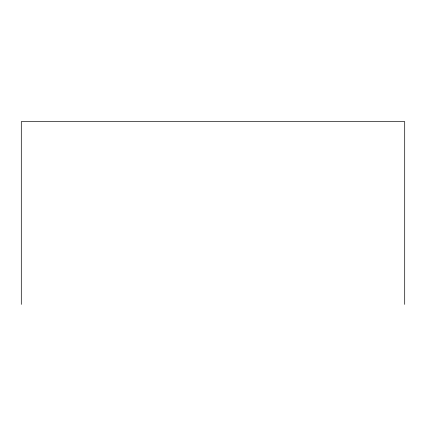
<?xml version="1.0" encoding="UTF-8"?>
<svg xmlns="http://www.w3.org/2000/svg" width="426" height="426" viewBox="0 0 426 426"><rect width="100%" height="100%" fill="white"/><g stroke="black" fill="none" stroke-linecap="round" stroke-linejoin="round"><path stroke-width="0.64" d="M404.7 304.388L404.7 121.612L21.3 121.612L21.3 304.388"/></g></svg>
